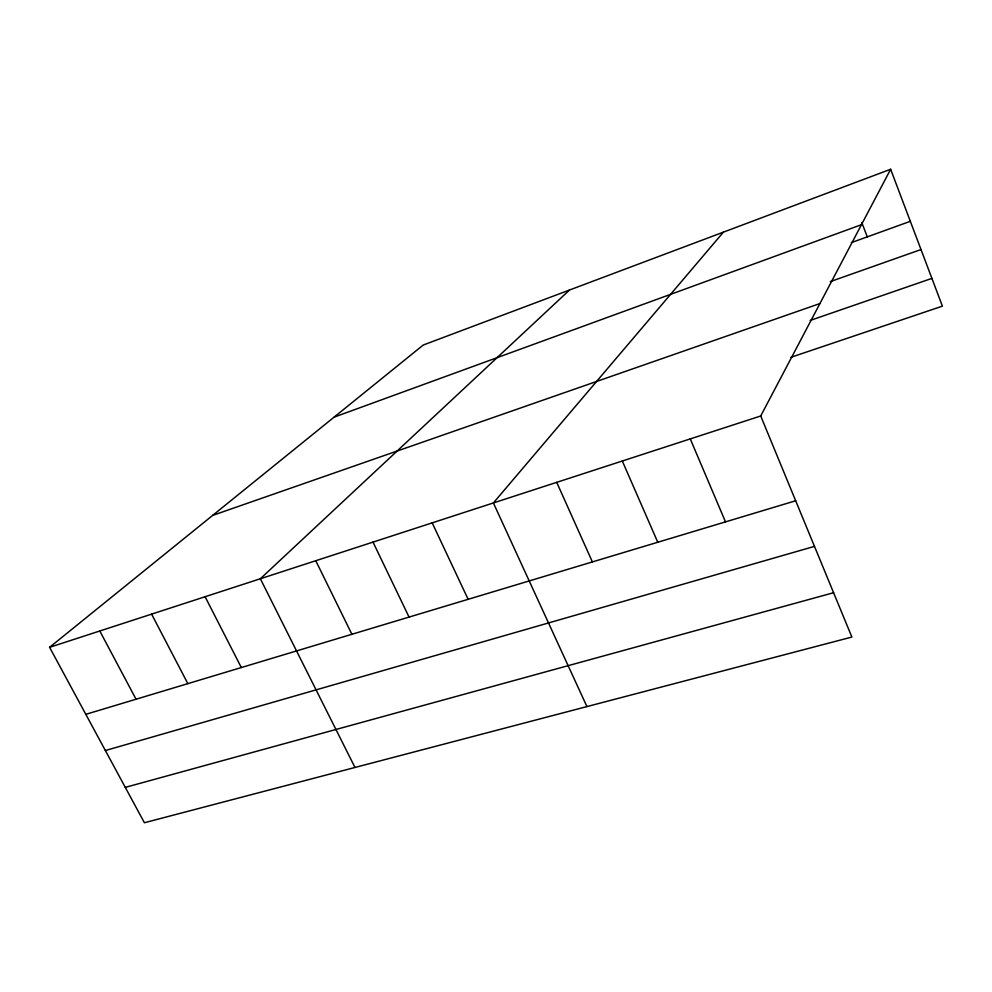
<?xml version="1.0" encoding="UTF-8"?>
<svg xmlns="http://www.w3.org/2000/svg" width="992" height="992" viewBox="0 0 992 992"><rect width="100%" height="100%" fill="white"/><g stroke="black" fill="none" stroke-linecap="round" stroke-linejoin="round"><path stroke-width="1.49" d="M760.715 415.983L851.868 637.05L144.398 822.74L49.6 647.317L760.715 415.983L890.642 169.26L942.4 306.144L790.661 357.393M723.404 232.153L493.384 502.944L586.929 706.589M569.495 290.036L260.35 578.758L354.987 767.461M49.6 647.317L423.237 345.03L890.642 169.26M334.106 417.148L861.453 224.7M851.31 242.643L910.321 221.315M830.279 281.616L920.998 249.55M212.66 515.394L819.925 303.552M810.117 320.466L931.91 278.392M85.82 714.339L795.683 500.762M105.375 750.535L814.482 546.381M125.29 787.388L833.59 592.72M99.795 630.986L136.04 699.224M151.602 614.135L187.848 683.637M205.096 596.725L241.329 667.554M315.766 560.728L351.9 634.285M373.004 542.103L409.064 617.086M432.177 522.858L468.137 599.317M556.723 482.348L592.385 561.931M622.306 461.007L657.77 542.252M690.258 438.898L725.499 521.879M861.788 222.592L867.293 236.865"/></g></svg>
